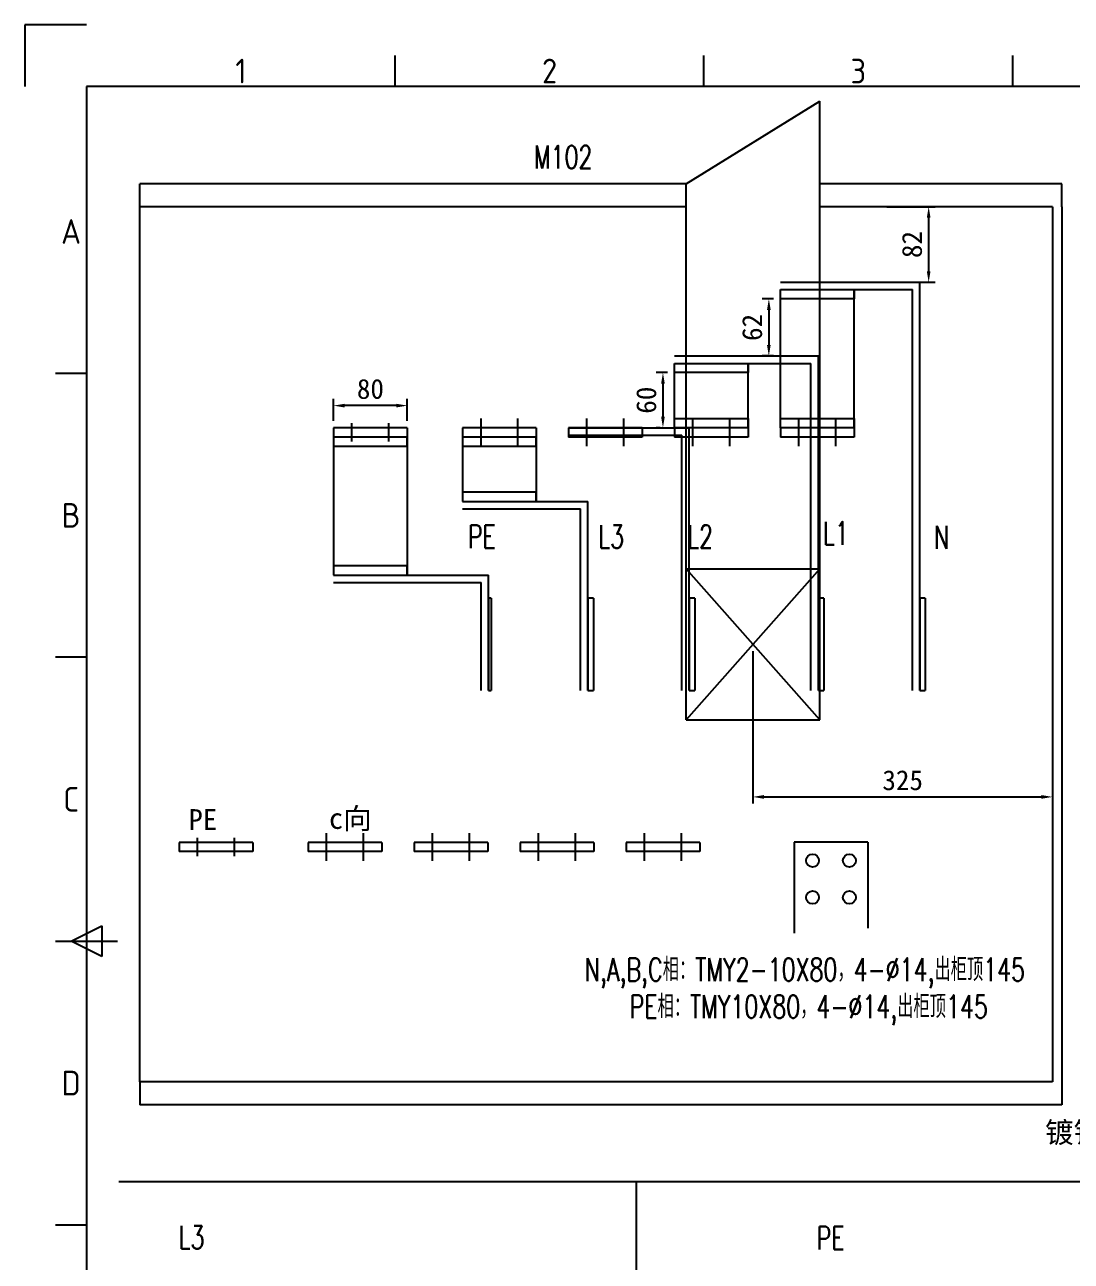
# Model space of a CAD drawing. Extents: x -48968009 to 2588125, y -43922717 to 2.
# Drawn here: x 2528190 to 2529326, y -615065 to -613722 of the extents above; entities that cross this region are included whole.
import ezdxf
from ezdxf.enums import TextEntityAlignment as Align

# ---------------------------------------------------------------- set-up
doc = ezdxf.new("R2010")
doc.units = 0
doc.header["$LTSCALE"] = 1000
doc.header["$MEASUREMENT"] = 0
doc.layers.get('DEFPOINTS').update_dxf_attribs({"linetype": 'CONTINUOUS'})
for name, color, linetype in [('$1-强电干线', 7, 'CONTINUOUS'), ('FRAME050', 6, 'CONTINUOUS'), ('FRAME070', 5, 'CONTINUOUS'), ('FRAME200', 8, 'CONTINUOUS'), ('WALL', 2, 'CONTINUOUS'), ('图层4', 221, 'CONTINUOUS'), ('图层6', 221, 'CONTINUOUS'), ('电气', 4, 'CONTINUOUS')]:
    doc.layers.add(name, color=color, linetype=linetype)
doc.styles.add('_TCH_DIM', font='SIMPLEX', dxfattribs={"width": 0.8, "height": 3.5, "bigfont": 'HZTXT'})
doc.styles.add('ISOCP', font='isocp.shx')
doc.dimstyles.new('NORMAL', dxfattribs={"dimscale": 0.2, "dimtxt": 0.18, "dimasz": 0.18, "dimexe": 0.18, "dimexo": 0.0625, "dimgap": 0.09, "dimtad": 0, "dimtih": 1, "dimtoh": 1, "dimdec": 4, "dimzin": 0, "dimdsep": 46, "dimtxsty": 'Standard', "dimcen": 0.09, "dimadec": 0, "dimazin": 0, "dimtfac": 1, "dimtdec": 4, "dimtofl": 0, "dimtmove": 0, "dimatfit": 3, "dimfxl": 1, "dimtolj": 1, "dimtzin": 0, "dimarcsym": 0})

# ---------------------------------------------------------------- blocks, each defined once
blk = doc.blocks.new('*D2057')
at = {"layer": 'DEFPOINTS', "color": 0}
for p in [(2529305.5, -613919.9), (2528980.5, -614394.9), (2529305.5, -614560.6)]:
    blk.add_point(p, dxfattribs=at)
at = {"layer": '图层6', "lineweight": -2}
for p, q in [((2529305.5, -613927.4), (2529305.5, -614567.8)), ((2528980.5, -614402.4), (2528980.5, -614567.8)), ((2528992.5, -614560.6), (2529293.5, -614560.6))]:
    blk.add_line(p, q, dxfattribs=at)
at = {"layer": '图层6'}
for points in [[(2528992.5, -614558.6), (2528992.5, -614562.6), (2528980.5, -614560.6)], [(2529293.5, -614558.6), (2529293.5, -614562.6), (2529305.5, -614560.6)]]:
    blk.add_solid(points, dxfattribs=at)
at = {"layer": '图层6', "insert": (2529143, -614542.6), "char_height": 21.6, "attachment_point": 5}
blk.add_mtext('\\A1;325', dxfattribs=at)
blk = doc.blocks.new('DFFDF')
at = {"layer": '图层4', "color": 33}
for p, q in [((2507923.9, -577959.2), (2507923.9, -577859.2)), ((2507929.9, -577859.2), (2507923.9, -577859.2)), ((2507929.9, -577959.2), (2507929.9, -577859.2)), ((2508033.9, -577959.2), (2508033.9, -577859.2)), ((2508039.9, -577859.2), (2508033.9, -577859.2)), ((2508039.9, -577959.2), (2508039.9, -577859.2)), ((2508173.9, -577959.2), (2508173.9, -577859.2)), ((2508179.9, -577859.2), (2508173.9, -577859.2)), ((2508179.9, -577959.2), (2508179.9, -577859.2)), ((2508283.9, -577959.2), (2508283.9, -577859.2)), ((2508289.9, -577859.2), (2508283.9, -577859.2)), ((2508289.9, -577959.2), (2508289.9, -577859.2)), ((2508394.9, -577959.2), (2508394.9, -577859.2)), ((2508397.9, -577859.2), (2508394.9, -577859.2)), ((2508397.9, -577959.2), (2508397.9, -577859.2)), ((2507923.9, -577959.2), (2507929.9, -577959.2)), ((2508033.9, -577959.2), (2508039.9, -577959.2)), ((2508173.9, -577959.2), (2508179.9, -577959.2)), ((2508283.9, -577959.2), (2508289.9, -577959.2)), ((2508394.9, -577959.2), (2508397.9, -577959.2))]:
    blk.add_line(p, q, dxfattribs=at)
blk = doc.blocks.new('人突然他人')
at = {"layer": '$1-强电干线', "color": 3}
blk.add_line((2519187.1, -889395.8), (2519187.1, -889375.8), dxfattribs=at)
at = {"layer": '$1-强电干线', "color": 2}
blk.add_line((2519227.1, -889395.8), (2519227.1, -889375.8), dxfattribs=at)
at = {"layer": 'WALL', "color": 1}
for p, q in [((2519327.1, -889400.8), (2519327.1, -889370.8)), ((2519367.1, -889400.8), (2519367.1, -889370.8))]:
    blk.add_line(p, q, dxfattribs=at)
at = {"layer": 'WALL', "color": 3}
for p, q in [((2519442.1, -889400.8), (2519442.1, -889370.8)), ((2519482.1, -889400.8), (2519482.1, -889370.8))]:
    blk.add_line(p, q, dxfattribs=at)
at = {"layer": 'WALL', "color": 2}
for p, q in [((2519557.1, -889400.8), (2519557.1, -889370.8)), ((2519597.1, -889400.8), (2519597.1, -889370.8))]:
    blk.add_line(p, q, dxfattribs=at)
at = {"layer": 'WALL', "color": 5}
for p, q in [((2519672.1, -889400.8), (2519672.1, -889370.8)), ((2519712.1, -889400.8), (2519712.1, -889370.8))]:
    blk.add_line(p, q, dxfattribs=at)
at = {"layer": '电气', "color": 2}
for p, q in [((2519247.1, -889380.8), (2519167.1, -889380.8)), ((2519247.1, -889380.8), (2519247.1, -889390.8)), ((2519617.1, -889380.8), (2519537.1, -889380.8)), ((2519537.1, -889380.8), (2519537.1, -889390.8)), ((2519617.1, -889390.8), (2519537.1, -889390.8)), ((2519617.1, -889380.8), (2519617.1, -889390.8))]:
    blk.add_line(p, q, dxfattribs=at)
at = {"layer": '电气', "color": 3}
for p, q in [((2519167.1, -889380.8), (2519167.1, -889390.8)), ((2519247.1, -889390.8), (2519167.1, -889390.8)), ((2519502.1, -889380.8), (2519422.1, -889380.8)), ((2519422.1, -889380.8), (2519422.1, -889390.8)), ((2519502.1, -889390.8), (2519422.1, -889390.8)), ((2519502.1, -889380.8), (2519502.1, -889390.8))]:
    blk.add_line(p, q, dxfattribs=at)
at = {"layer": '电气', "color": 1}
for p, q in [((2519387.1, -889380.8), (2519307.1, -889380.8)), ((2519307.1, -889380.8), (2519307.1, -889390.8)), ((2519387.1, -889390.8), (2519307.1, -889390.8)), ((2519387.1, -889380.8), (2519387.1, -889390.8))]:
    blk.add_line(p, q, dxfattribs=at)
at = {"layer": '电气', "color": 5}
for p, q in [((2519732.1, -889380.8), (2519652.1, -889380.8)), ((2519652.1, -889380.8), (2519652.1, -889390.8)), ((2519732.1, -889390.8), (2519652.1, -889390.8)), ((2519732.1, -889380.8), (2519732.1, -889390.8))]:
    blk.add_line(p, q, dxfattribs=at)
blk = doc.blocks.new('*D2058')
at = {"layer": 'DEFPOINTS', "color": 0}
for p in [(2529118.4, -613919.9), (2529171.2, -613919.9), (2529118.4, -614001.9)]:
    blk.add_point(p, dxfattribs=at)
at = {"layer": '图层6', "lineweight": -2}
for p, q in [((2529125.9, -613919.9), (2529178.4, -613919.9)), ((2529171.2, -613989.9), (2529171.2, -613931.9)), ((2529125.9, -614001.9), (2529178.4, -614001.9))]:
    blk.add_line(p, q, dxfattribs=at)
at = {"layer": '图层6'}
for points in [[(2529169.2, -613931.9), (2529173.2, -613931.9), (2529171.2, -613919.9)], [(2529169.2, -613989.9), (2529173.2, -613989.9), (2529171.2, -614001.9)]]:
    blk.add_solid(points, dxfattribs=at)
at = {"layer": '图层6', "insert": (2529153.2, -613960.9), "char_height": 21.6, "attachment_point": 5, "rotation": 90}
blk.add_mtext('\\A1;82', dxfattribs=at)
blk = doc.blocks.new('*D2059')
at = {"layer": 'DEFPOINTS', "color": 0}
for p in [(2529010.5, -614019.9), (2528997.8, -614081.9), (2529010.5, -614081.9)]:
    blk.add_point(p, dxfattribs=at)
at = {"layer": '图层6', "lineweight": -2}
for p, q in [((2529003, -614019.9), (2528990.6, -614019.9)), ((2528997.8, -614031.9), (2528997.8, -614069.9)), ((2529003, -614081.9), (2528990.6, -614081.9))]:
    blk.add_line(p, q, dxfattribs=at)
at = {"layer": '图层6'}
for points in [[(2528995.8, -614031.9), (2528999.8, -614031.9), (2528997.8, -614019.9)], [(2528995.8, -614069.9), (2528999.8, -614069.9), (2528997.8, -614081.9)]]:
    blk.add_solid(points, dxfattribs=at)
at = {"layer": '图层6', "insert": (2528979.8, -614050.9), "char_height": 21.6, "attachment_point": 5, "rotation": 90}
blk.add_mtext('\\A1;62', dxfattribs=at)
blk = doc.blocks.new('*D2060')
at = {"layer": 'DEFPOINTS', "color": 0}
for p in [(2528895.5, -614099.9), (2528882.9, -614159.9), (2528887.5, -614159.9)]:
    blk.add_point(p, dxfattribs=at)
at = {"layer": '图层6', "lineweight": -2}
for p, q in [((2528888, -614099.9), (2528875.7, -614099.9)), ((2528882.9, -614111.9), (2528882.9, -614147.9)), ((2528880, -614159.9), (2528875.7, -614159.9))]:
    blk.add_line(p, q, dxfattribs=at)
at = {"layer": '图层6'}
for points in [[(2528880.9, -614111.9), (2528884.9, -614111.9), (2528882.9, -614099.9)], [(2528880.9, -614147.9), (2528884.9, -614147.9), (2528882.9, -614159.9)]]:
    blk.add_solid(points, dxfattribs=at)
at = {"layer": '图层6', "insert": (2528864.9, -614129.9), "char_height": 21.6, "attachment_point": 5, "rotation": 90}
blk.add_mtext('\\A1;60', dxfattribs=at)
blk = doc.blocks.new('SAFSDF')
at = {"layer": 'FRAME050'}
for p, q in [((2407936.8, -560522.8), (2407936.8, -560478.2)), ((2408382, -560522.8), (2408382, -560478.2)), ((2408827.2, -560522.8), (2408827.2, -560478.2)), ((2407491.6, -560936.8), (2407447.1, -560936.8)), ((2407491.6, -561346.4), (2407447.1, -561346.4)), ((2407469.4, -561756), (2407513.9, -561733.7)), ((2407513.9, -561733.7), (2407513.9, -561778.2)), ((2407447.1, -561756), (2407536.1, -561756)), ((2407513.9, -561778.2), (2407469.4, -561756)), ((2407491.6, -562165.6), (2407447.1, -562165.6))]:
    blk.add_line(p, q, dxfattribs=at)
at = {"layer": 'FRAME070'}
for p, q in [((2411053.3, -560522.8), (2407491.6, -560522.8)), ((2407491.6, -560522.8), (2407491.6, -562989.2))]:
    blk.add_line(p, q, dxfattribs=at)
at = {"layer": 'FRAME200'}
for p, q in [((2407491.6, -560433.7), (2407402.6, -560433.7)), ((2407402.6, -560433.7), (2407402.6, -560522.8))]:
    blk.add_line(p, q, dxfattribs=at)
at = {"layer": 'FRAME050', "style": 'ISOCP'}
for s, p in [('1', (2407714.2, -560500.5)), ('2', (2408159.4, -560500.5)), ('3', (2408604.6, -560500.5)), ('A', (2407469.4, -560732)), ('B', (2407469.4, -561141.6)), ('C', (2407469.4, -561551.2)), ('D', (2407469.4, -561960.8))]:
    blk.add_text(s, height=35.6, dxfattribs=at).set_placement(p, align=Align.MIDDLE)
blk = doc.blocks.new('*D2111')
at = {"layer": 'DEFPOINTS', "color": 0}
for p in [(2528525.5, -614135.8), (2528525.5, -614159.9), (2528605.5, -614159.9)]:
    blk.add_point(p, dxfattribs=at)
at = {"layer": '图层6', "lineweight": -2}
for p, q in [((2528525.5, -614152.4), (2528525.5, -614128.6)), ((2528605.5, -614152.4), (2528605.5, -614128.6)), ((2528593.5, -614135.8), (2528537.5, -614135.8))]:
    blk.add_line(p, q, dxfattribs=at)
at = {"layer": '图层6'}
for points in [[(2528537.5, -614133.8), (2528537.5, -614137.8), (2528525.5, -614135.8)], [(2528593.5, -614133.8), (2528593.5, -614137.8), (2528605.5, -614135.8)]]:
    blk.add_solid(points, dxfattribs=at)
at = {"layer": '图层6', "insert": (2528565.5, -614117.8), "char_height": 21.6, "attachment_point": 5}
blk.add_mtext('\\A1;80', dxfattribs=at)

msp = doc.modelspace()

# ---------------------------------------------------------------- linework, layer by layer
at = {"layer": 'WALL', "color": 1}
for p, q in [((2529053, -614476.9), (2529053, -613805.3)), ((2528908, -614476.9), (2528908, -613894.9)), ((2528908, -614312.9), (2529053, -614312.9)), ((2529053, -614312.9), (2528908, -614476.9)), ((2529053, -614476.9), (2528908, -614312.9)), ((2528908, -614476.9), (2529053, -614476.9))]:
    msp.add_line(p, q, dxfattribs=at)
at = {"layer": '图层6', "color": 33}
for p, q in [((2528908, -613894.9), (2529053, -613805.3)), ((2529010.5, -614001.9), (2529161.5, -614001.9)), ((2529010.5, -614019.9), (2529010.5, -614009.9)), ((2529010.5, -614009.9), (2529090.5, -614009.9)), ((2529010.5, -614159.9), (2529010.5, -614009.9)), ((2529010.5, -614009.9), (2529153.5, -614009.9)), ((2529090.5, -614009.9), (2529090.5, -614019.9)), ((2529090.5, -614159.9), (2529090.5, -614009.9)), ((2529153.5, -614444.9), (2529153.5, -614009.9)), ((2529161.5, -614444.9), (2529161.5, -614001.9)), ((2529090.5, -614019.9), (2529010.5, -614019.9)), ((2528895.5, -614081.9), (2529051.5, -614081.9)), ((2528895.5, -614099.9), (2528895.5, -614089.9)), ((2528895.5, -614089.9), (2528975.5, -614089.9)), ((2528895.5, -614159.9), (2528895.5, -614089.9)), ((2528895.5, -614089.9), (2529043.5, -614089.9)), ((2528975.5, -614089.9), (2528975.5, -614099.9)), ((2528975.5, -614159.9), (2528975.5, -614089.9)), ((2529043.5, -614444.9), (2529043.5, -614089.9)), ((2529051.5, -614444.9), (2529051.5, -614081.9)), ((2528975.5, -614099.9), (2528895.5, -614099.9)), ((2528780.5, -614159.9), (2528911.5, -614159.9)), ((2528895.5, -614159.9), (2528895.5, -614149.9)), ((2528895.5, -614149.9), (2528975.5, -614149.9)), ((2528975.5, -614159.9), (2528895.5, -614159.9)), ((2528911.5, -614444.9), (2528911.5, -614159.9)), ((2528975.5, -614149.9), (2528975.5, -614159.9)), ((2529010.5, -614159.9), (2529010.5, -614149.9)), ((2529010.5, -614149.9), (2529090.5, -614149.9)), ((2529090.5, -614159.9), (2529010.5, -614159.9)), ((2529090.5, -614149.9), (2529090.5, -614159.9)), ((2528525.5, -614169.9), (2528525.5, -614179.9)), ((2528605.5, -614169.9), (2528525.5, -614169.9)), ((2528525.5, -614169.9), (2528525.5, -614319.9)), ((2528605.5, -614179.9), (2528605.5, -614169.9)), ((2528605.5, -614169.9), (2528605.5, -614319.9)), ((2528665.5, -614169.9), (2528665.5, -614179.9)), ((2528745.5, -614169.9), (2528665.5, -614169.9)), ((2528665.5, -614169.9), (2528665.5, -614239.9)), ((2528745.5, -614179.9), (2528745.5, -614169.9)), ((2528745.5, -614169.9), (2528745.5, -614239.9)), ((2528780.5, -614167.9), (2528903.5, -614167.9)), ((2528903.5, -614444.9), (2528903.5, -614167.9)), ((2528525.5, -614179.9), (2528605.5, -614179.9)), ((2528665.5, -614179.9), (2528745.5, -614179.9)), ((2528665.5, -614229.9), (2528665.5, -614239.9)), ((2528745.5, -614229.9), (2528665.5, -614229.9)), ((2528665.5, -614239.9), (2528801.5, -614239.9)), ((2528665.5, -614239.9), (2528745.5, -614239.9)), ((2528745.5, -614239.9), (2528745.5, -614229.9)), ((2528801.5, -614444.9), (2528801.5, -614239.9)), ((2528665.5, -614247.9), (2528793.5, -614247.9)), ((2528793.5, -614444.9), (2528793.5, -614247.9)), ((2528525.5, -614309.9), (2528525.5, -614319.9)), ((2528605.5, -614309.9), (2528525.5, -614309.9)), ((2528525.5, -614319.9), (2528693.5, -614319.9)), ((2528525.5, -614319.9), (2528605.5, -614319.9)), ((2528605.5, -614319.9), (2528605.5, -614309.9)), ((2528693.5, -614444.9), (2528693.5, -614319.9)), ((2528525.5, -614327.9), (2528685.5, -614327.9)), ((2528685.5, -614444.9), (2528685.5, -614327.9)), ((2528292.4, -614978.2), (2528853.9, -614978.2)), ((2528853.9, -614978.2), (2528853.9, -615565.2)), ((2528853.9, -614978.2), (2529920.2, -614978.2))]:
    msp.add_line(p, q, dxfattribs=at)
at = {"layer": '电气', "color": 0}
for p, q in [((2528908, -613894.9), (2528315.5, -613894.9)), ((2528315.5, -613919.9), (2528315.5, -613894.9)), ((2529315.5, -613894.9), (2529053, -613894.9)), ((2529315.5, -613919.9), (2529315.5, -613894.9)), ((2529315.5, -613919.9), (2529315.5, -614869.9)), ((2528315.5, -614869.9), (2528315.5, -614894.9)), ((2529315.5, -614869.9), (2529315.5, -614894.9)), ((2529315.5, -614894.9), (2528315.5, -614894.9))]:
    msp.add_line(p, q, dxfattribs=at)
at = {"layer": '电气', "color": 1}
for p, q in [((2528315.5, -614869.9), (2528315.5, -613919.9)), ((2528908, -613919.9), (2528315.5, -613919.9)), ((2529305.5, -613919.9), (2529053, -613919.9)), ((2529305.5, -613919.9), (2529305.5, -614869.9)), ((2529105.2, -614609.7), (2529025.2, -614609.7)), ((2529025.2, -614609.7), (2529025.2, -614708.4)), ((2529105.2, -614609.7), (2529105.2, -614703)), ((2529305.5, -614869.9), (2528315.5, -614869.9))]:
    msp.add_line(p, q, dxfattribs=at)
for centre in [(2529045.2, -614629.7), (2529085.2, -614629.7), (2529045.2, -614669.7), (2529085.2, -614669.7)]:
    msp.add_circle(centre, 7, dxfattribs=at)

# ---------------------------------------------------------------- block references
at = {"layer": '图层4', "color": 33, "xscale": 0.7523999999684747, "yscale": 0.7523999999975786, "zscale": 0.7524000000000001}
msp.add_blockref('SAFSDF', (716860.8, -192052), dxfattribs=at)
at = {"layer": '图层6', "color": 33}
for p in [(9358.4, 275220.9), (9190.8, 274770.9)]:
    msp.add_blockref('人突然他人', p, dxfattribs=at)
at = {"layer": '图层6', "color": 33, "rotation": 180}
msp.add_blockref('DFFDF', (5037091.4, -1192304.1), dxfattribs=at)

# ---------------------------------------------------------------- texts
at = {"layer": '$1-强电干线', "color": 1, "style": '_TCH_DIM', "width": 0.705882}
for s, height, p in [('M102', 24.99, (2528742.9, -613878.5)), ('PE', 24.99, (2528671.3, -614290.5)), ('L3', 24.99, (2528812.8, -614290.5)), ('L2', 24.99, (2528909.3, -614290.5)), ('L1', 24.99, (2529056.6, -614286.9)), ('N', 25, (2529177.1, -614291.3)), ('N,A,B,C相：TMY2-10X80，4-%%C14,出柜顶145', 24.99, (2528798, -614760.5)), ('PE相：TMY10X80，4-%%C14,出柜顶145', 24.99, (2528846.8, -614800.7)), ('L3', 24.99, (2528357.5, -615051.3)), ('PE', 24.99, (2529049.8, -615052.1))]:
    msp.add_text(s, height=height, dxfattribs=at).set_placement(p)
at = {"layer": '图层4', "char_height": 22.68, "attachment_point": 5}
for s, insert in [('PE', (2528383.7, -614585.2)), ('c{\\fSimSun|b0|i0|c134|p2;向}', (2528543.7, -614585.2)), ('{\\fSimSun|b0|i0|c134|p2;镀锡铜排TMY10X80X455 2件(用于NPE)}', (2529552.4, -614927.8))]:
    msp.add_mtext(s, dxfattribs=dict(at, insert=insert))

# ---------------------------------------------------------------- dimensions: what is measured, and where the dimension line sits
at = {"layer": '图层6', "color": 33}
for base, p1, p2, picture, middle in [((2529305.5, -614560.6), (2528980.5, -614394.9), (2529305.5, -613919.9), '*D2057', (2529143, -614542.6)), ((2528525.5, -614135.8), (2528605.5, -614159.9), (2528525.5, -614159.9), '*D2111', (2528565.5, -614117.8))]:
    dim = msp.add_linear_dim(base=base, p1=p1, p2=p2, dimstyle='NORMAL', override={"dimscale": 120, "dimasz": 0.1, "dimexe": 0.06, "dimgap": 0.06, "dimtad": 1, "dimtih": 0, "dimdec": 0, "dimclrd": 256, "dimclre": 256, "dimclrt": 256, "dimtdec": 0, "dimtix": 1, "dimtmove": 2, "dimatfit": 0, "dimfxl": 250, "dimtfillclr": 2}, dxfattribs=at)
    dim.commit()
    dim.dimension.update_dxf_attribs({"geometry": picture, "text_midpoint": middle})
for base, p1, p2, picture, middle in [((2529171.2, -613919.9), (2529118.4, -614001.9), (2529118.4, -613919.9), '*D2058', (2529153.2, -613960.9)), ((2528997.8, -614081.9), (2529010.5, -614019.9), (2529010.5, -614081.9), '*D2059', (2528979.8, -614050.9)), ((2528882.9, -614159.9), (2528895.5, -614099.9), (2528887.5, -614159.9), '*D2060', (2528864.9, -614129.9))]:
    dim = msp.add_linear_dim(base=base, p1=p1, p2=p2, angle=90, dimstyle='NORMAL', override={"dimscale": 120, "dimasz": 0.1, "dimexe": 0.06, "dimgap": 0.06, "dimtad": 1, "dimtih": 0, "dimdec": 0, "dimclrd": 256, "dimclre": 256, "dimclrt": 256, "dimtdec": 0, "dimtix": 1, "dimtmove": 2, "dimatfit": 0, "dimfxl": 250, "dimtfillclr": 2}, dxfattribs=at)
    dim.commit()
    dim.dimension.update_dxf_attribs({"geometry": picture, "text_midpoint": middle})

doc.saveas('drawing.dxf')
